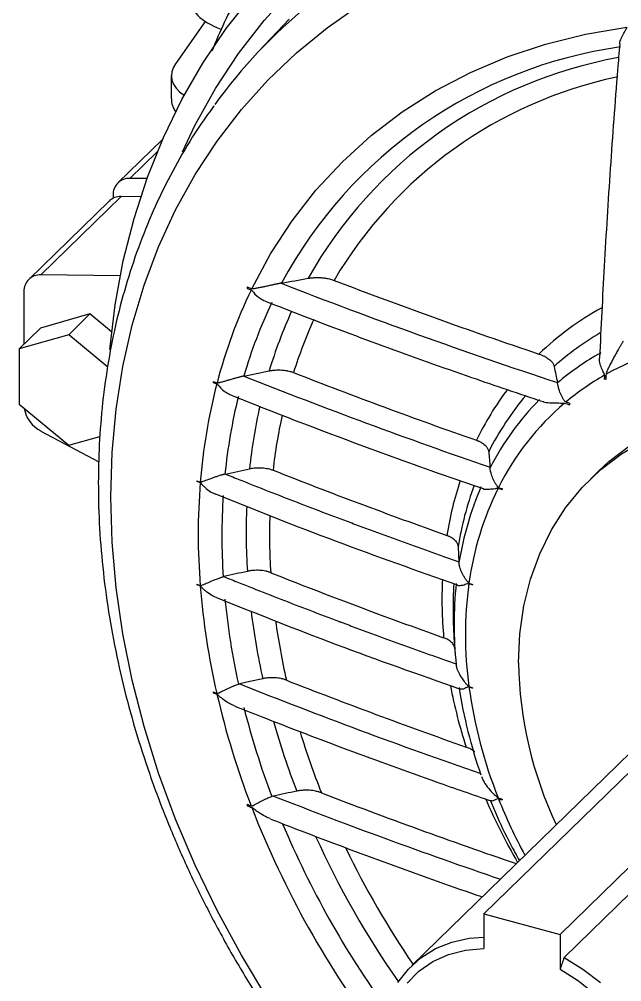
# Model space of a CAD drawing. Header units: millimetres. Extents: x 15 to 1184, y 5 to 836.
# Drawn here: x 766 to 801, y 183.5 to 239.5 of the extents above; entities that cross this region are included whole.
import ezdxf

# ---------------------------------------------------------------- set-up
doc = ezdxf.new("R2010")
doc.units = ezdxf.units.MM

msp = doc.modelspace()

# ---------------------------------------------------------------- linework, layer by layer
at = {"color": 7, "linetype": 'Continuous', "lineweight": 25}
for p, q in [((776.793, 239.369), (775.058, 236.911)), ((781.672, 239.497), (779.915, 237.639)), ((774.821, 236.225), (774.821, 234.861)), ((774.309, 232.509), (771.714, 229.976)), ((774, 231.782), (772.418, 230.238)), ((773.401, 230.226), (772.418, 230.238)), ((771.904, 229.184), (767.237, 224.629)), ((771.435, 229.263), (771.435, 229.086)), ((773.04, 229.17), (771.904, 229.184)), ((771.199, 228.922), (766.532, 224.367)), ((771.851, 224.573), (767.237, 224.629)), ((766.253, 223.654), (766.253, 220.584)), ((770.093, 222.353), (767.219, 221.526)), ((768.856, 221.146), (770.093, 222.353)), ((771.348, 221.31), (770.093, 222.353)), ((765.982, 220.319), (767.219, 221.526)), ((768.856, 221.146), (765.982, 220.319)), ((771.126, 219.26), (768.856, 221.146)), ((765.982, 220.319), (765.982, 217.102)), ((779.037, 218.741), (779.04, 218.741)), ((765.982, 217.102), (768.856, 214.713)), ((767.237, 215.546), (770.609, 213.754)), ((768.856, 214.713), (770.664, 215.233)), ((799.655, 213.215), (799.182, 212.754)), ((791.266, 203.297), (791.325, 202.525)), ((806.652, 201.879), (788.801, 184.456)), ((807.693, 201.808), (792.992, 187.459)), ((797.414, 186.258), (812.115, 200.606)), ((812.115, 199.033), (797.648, 184.913)), ((792.856, 195.455), (792.874, 195.402)), ((792.992, 187.459), (797.414, 186.258)), ((792.992, 187.459), (792.992, 185.441)), ((797.414, 186.258), (797.414, 184.24))]:
    msp.add_line(p, q, dxfattribs=at)
at = {"color": 7, "linetype": 'Continuous', "lineweight": 25, "flags": 128}
for points in [[(775.465, 231.777), (776.195, 233.308), (777.39, 235.462), (778.732, 237.504), (780.215, 239.429), (781.835, 241.229), (783.586, 242.898), (785.463, 244.431), (787.459, 245.823), (789.567, 247.069), (791.781, 248.165), (794.092, 249.107), (796.494, 249.892), (798.977, 250.517), (801.534, 250.98), (804.157, 251.28), (806.835, 251.416), (809.56, 251.387), (812.324, 251.193), (815.116, 250.835), (817.927, 250.314)], [(771.243, 220.282), (771.559, 222.892), (772.03, 225.439), (772.655, 227.914), (773.431, 230.31), (774.357, 232.619), (775.43, 234.833), (776.645, 236.947), (778.001, 238.953), (779.491, 240.845)], [(771.295, 211.712), (771.373, 214.293), (771.607, 216.822), (771.996, 219.292), (772.539, 221.694), (773.235, 224.02), (774.079, 226.261), (775.071, 228.411), (776.206, 230.462), (777.481, 232.407), (778.891, 234.239), (780.432, 235.953), (782.098, 237.542), (783.883, 239.001), (785.783, 240.326)], [(779.497, 223.825), (780.589, 225.852), (781.835, 227.765), (783.229, 229.553), (784.766, 231.21), (786.439, 232.729), (788.241, 234.104), (790.165, 235.328), (792.201, 236.396), (794.342, 237.303), (796.579, 238.047), (798.901, 238.623), (801.3, 239.03)], [(781.224, 224.148), (781.417, 224.183), (781.611, 224.218), (781.804, 224.253), (781.998, 224.288), (782.191, 224.323), (782.385, 224.358), (782.578, 224.393), (782.772, 224.428)], [(779.04, 218.741), (779.224, 218.779), (779.407, 218.817), (779.59, 218.854), (779.773, 218.892), (779.957, 218.929), (780.14, 218.967), (780.323, 219.004), (780.506, 219.041)], [(799.996, 218.79), (799.995, 218.763), (799.994, 218.735), (799.993, 218.708), (799.992, 218.68), (799.99, 218.653), (799.989, 218.625), (799.988, 218.598), (799.987, 218.57)], [(799.655, 213.215), (800.253, 213.764), (801.456, 214.683), (802.768, 215.464), (804.178, 216.102), (805.676, 216.591), (807.25, 216.928), (808.887, 217.11), (810.575, 217.135), (812.301, 217.003), (814.051, 216.716), (815.811, 216.276), (817.567, 215.685), (819.307, 214.949), (821.015, 214.074), (822.68, 213.065), (824.287, 211.932), (825.824, 210.683), (827.28, 209.328), (828.642, 207.877)], [(794.998, 202.06), (795.076, 203.744), (795.309, 205.372), (795.696, 206.931), (796.232, 208.41), (796.915, 209.798), (797.738, 211.082), (798.696, 212.253), (799.78, 213.302), (800.983, 214.221), (802.295, 215.003)], [(793.267, 214.339), (793.277, 214.226), (793.287, 214.114), (793.297, 214.002), (793.307, 213.89), (793.316, 213.777), (793.326, 213.665), (793.336, 213.553), (793.346, 213.441)], [(777.961, 213.043), (778.137, 213.082), (778.312, 213.12), (778.487, 213.159), (778.662, 213.197), (778.837, 213.236), (779.013, 213.274), (779.188, 213.312), (779.363, 213.351)], [(780.432, 182.504), (778.891, 185.056), (777.481, 187.654), (776.206, 190.292), (775.071, 192.96), (774.079, 195.649), (773.235, 198.35), (772.539, 201.053), (771.996, 203.75), (771.607, 206.432), (771.373, 209.088), (771.295, 211.712)], [(791.488, 208.821), (791.517, 208.329), (791.539, 207.943)], [(780.131, 201.137), (779.382, 200.971), (778.793, 200.84)], [(782.109, 194.598), (781.94, 194.563), (781.772, 194.527), (781.603, 194.492), (781.435, 194.456), (781.267, 194.421), (781.099, 194.385), (780.93, 194.35), (780.762, 194.314)], [(787.996, 183.462), (788.598, 184.247), (789.328, 184.909), (790.173, 185.435), (791.116, 185.816), (792.14, 186.043), (792.992, 186.113)], [(788.52, 183.437), (789.205, 184.131), (790.012, 184.688), (790.925, 185.098), (791.925, 185.35), (792.992, 185.441)], [(797.648, 184.913), (797.618, 184.828), (797.589, 184.744), (797.56, 184.66), (797.531, 184.576), (797.502, 184.492), (797.473, 184.408), (797.443, 184.324), (797.414, 184.24)], [(797.648, 184.913), (798.733, 184.252), (799.757, 183.467)], [(797.414, 184.24), (798.482, 183.569), (799.482, 182.772)]]:
    msp.add_lwpolyline(points, dxfattribs=at)
at = {"color": 7, "linetype": 'Continuous', "lineweight": 25}
for centre, radius, start, end in [((802.449, 216.328), 31.015, 129.3792, 144.0309), ((804.658, 211.539), 26.611, 98.0673, 151.7173), ((805.411, 211.709), 25.967, 100.2015, 150.6721), ((805.908, 211.579), 25.097, 101.9704, 149.5187), ((772.37, 229.304), 0.936, 87.0229, 182.476), ((771.865, 228.21), 0.974, 87.7074, 133.0727), ((767.188, 223.695), 0.936, 87.0229, 182.476), ((897.273, 521.467), 319.177, 248.67453, 251.74001), ((897.493, 520.111), 316.727, 249.05655, 251.3452), ((806.313, 210.832), 29.798, 154.3192, 165.4104), ((889.899, 502.334), 299.681, 248.32881, 248.37527), ((889.914, 502.454), 299.71, 248.32882, 248.38227), ((806.656, 210.73), 28.757, 154.6795, 163.8265), ((807.369, 210.938), 28.058, 155.6359, 163.2128), ((808.232, 207.467), 17.403, 118.8093, 133.8166), ((807.843, 210.786), 27.176, 155.5653, 162.5228), ((808.189, 206.824), 16.715, 120.3048, 131.6873), ((808.62, 203.589), 17.478, 97.878, 119.2151), ((807.815, 205.898), 16.317, 119.5163, 130.2682), ((895.411, 508.925), 311.394, 248.62602, 250.71311), ((888.379, 492.983), 296.244, 247.96761, 248.01211), ((888.385, 493.048), 296.254, 247.96761, 248.01452), ((895.152, 510.157), 313.695, 248.27574, 251.06256), ((807.798, 205.225), 15.649, 119.9037, 129.8808), ((1241.858, 200.088), 442.167, 177.56891, 177.60802), ((809.874, 209.911), 33.476, 165.5095, 175.4509), ((808.58, 207.28), 17.788, 143.1071, 154.2543), ((810.157, 209.798), 32.383, 166.142, 174.2583), ((808.461, 206.671), 17.019, 139.9714, 153.2214), ((807.891, 205.902), 16.367, 135.5032, 152.6882), ((903.333, 539.601), 339.214, 251.86737, 251.90448), ((768.087, 217.187), 1.848, 190.0387, 242.593), ((810.885, 210.008), 31.698, 167.3048, 173.9458), ((807.802, 205.271), 15.617, 130.3887, 153.3962), ((903.308, 539.443), 339.145, 251.8537, 251.90448), ((811.367, 209.859), 30.823, 167.606, 173.6475), ((894.326, 500.284), 308.676, 248.40753, 250.41164), ((887.639, 485.397), 294.598, 247.7929, 247.8368), ((887.638, 485.378), 294.597, 247.7929, 247.83654), ((814.414, 209.548), 38.031, 175.4755, 184.5245), ((811.227, 206.226), 20.645, 161.8415, 170.9507), ((811.015, 205.619), 19.788, 160.0096, 170.6886), ((810.18, 204.866), 18.884, 156.8406, 170.7528), ((809.924, 204.256), 17.968, 153.7012, 172.1982), ((900.863, 526.585), 332.095, 251.19541, 251.23768), ((900.871, 526.659), 332.114, 251.1995, 251.23767), ((814.678, 209.427), 36.921, 176.3292, 183.6708), ((815.432, 209.66), 36.262, 177.6154, 183.6016), ((815.948, 209.54), 35.42, 178.2193, 183.6186), ((789.265, 207.81), 2.278, 2.2615, 3.3275), ((894.212, 494.009), 308.396, 248.38296, 250.37817), ((887.638, 479.378), 294.597, 247.7929, 247.83654), ((887.639, 479.36), 294.598, 247.7929, 247.8368), ((815.601, 205.759), 25.052, 177.3717, 185.1219), ((815.268, 205.153), 24.074, 176.3911, 184.4216), ((814.417, 204.311), 23.162, 174.1294, 185.8706), ((814.132, 203.677), 22.217, 172.2393, 187.7607), ((899.758, 517.595), 329.022, 250.90433, 250.94377), ((899.758, 517.615), 329.024, 250.90476, 250.94377), ((819.545, 209.949), 43.178, 184.543, 192.9318), ((819.805, 209.84), 42.067, 185.5647, 192.3813), ((820.586, 210.12), 41.44, 187.0116, 192.5193), ((821.127, 210.06), 40.629, 187.8666, 192.8073), ((817.694, 202.402), 22.698, 180.8617, 205.4417), ((895.051, 490.04), 310.491, 248.55032, 250.60712), ((779.04, 199.734), 1.132, 102.5577, 106.5419), ((894.855, 491.365), 312.851, 248.2238, 250.96181), ((820.815, 206.454), 30.319, 190.8772, 197.8415), ((819.61, 204.972), 28.402, 188.7908, 199.3843), ((899.758, 511.595), 329.022, 250.90433, 250.94377), ((819.344, 204.371), 27.474, 187.7652, 201.691), ((899.758, 511.579), 329.024, 250.90476, 250.94377), ((888.379, 474.983), 296.244, 247.96761, 248.01211), ((888.385, 474.939), 296.254, 247.96761, 248.01452), ((824.808, 211.154), 48.577, 192.9969, 201.0017), ((825.045, 211.071), 47.45, 194.1643, 200.7135), ((825.824, 211.419), 46.84, 195.8248, 201.0457), ((826.339, 211.436), 46.023, 196.9168, 201.5939), ((896.179, 488.518), 316.033, 248.57982, 251.12602), ((896.803, 488.356), 314.928, 248.92255, 251.11514), ((889.899, 472.333), 299.681, 248.32881, 248.37527), ((889.914, 472.273), 299.71, 248.32882, 248.38227), ((825.789, 208.286), 35.627, 203.4042, 210.0358), ((900.863, 508.585), 332.095, 251.19541, 251.23768), ((900.871, 508.55), 332.114, 251.1995, 251.23767), ((823.019, 205.735), 31.393, 201.6451, 208.2689), ((831.729, 213.995), 56.057, 201.2876, 217.1318), ((831.61, 213.837), 54.578, 202.7836, 215.7478), ((831.752, 213.981), 53.303, 204.3979, 214.8751), ((831.709, 213.849), 51.915, 205.7706, 214.3939)]:
    msp.add_arc(centre, radius, start, end, dxfattribs=at)
for centre, major_axis, ratio, start_param, end_param in [((779.863, 240.644), (3.999, -0.147), 0.528494, 3.161011, 4.161869), ((778.821, 236.331), (3.999, 0.141), 0.5006, 2.777981, 3.742594), ((778.821, 234.755), (3.999, -0.147), 0.528494, 3.161011, 3.512626), ((780.73, 224.955), (1.634, 0.036), 0.522739, 4.992143, 5.007757), ((796.664, 217.96), (0.475, 0.616), 0.628015, 5.768191, 5.791067), ((793.043, 212.941), (0.193, 0.731), 0.326958, 5.494769, 5.547258), ((777.99, 212.437), (0.845, 0.309), 0.656967, 1.367945, 1.396014), ((763.441, 196.605), (235.618, 53.617), 0.029059, 1.497076, 1.502859), ((777.989, 206.436), (0.849, 0.248), 0.731294, 1.484893, 1.541186), ((781.052, 193.6), (0.938, -0.103), 0.780158, 1.969022, 2.083633)]:
    msp.add_ellipse(centre, major_axis=major_axis, ratio=ratio, start_param=start_param, end_param=end_param, dxfattribs=at)
for points, knots in [([(778.764, 241.006), (778.468, 240.448), (777.888, 239.36), (777.411, 238.206), (777.178, 237.643)], [0, 0, 0, 0, 0.512139, 1, 1, 1, 1]), ([(800.893, 238.071), (800.891, 238.083), (800.877, 238.165), (800.972, 238.379), (801.084, 238.613), (801.172, 238.769), (801.204, 238.824), (801.23, 238.869), (801.257, 238.918), (801.288, 238.978), (801.296, 239.013), (801.3, 239.03)], [0, 0, 0, 0, 0.054867, 0.368511, 0.683977, 0.793888, 0.825706, 0.842069, 0.921132, 0.962205, 1, 1, 1, 1]), ([(800.886, 238.072), (800.843, 237.567), (800.639, 235.135), (800.323, 230.81), (799.977, 225.224), (799.792, 221.562), (799.716, 219.79), (799.716, 219.785)], [0, 0, 0, 0, 0.081669, 0.392947, 0.704238, 0.999164, 1, 1, 1, 1]), ([(777.29, 234.451), (776.97, 234.007), (776.21, 232.954), (775.155, 231.178), (774.106, 229.147), (773.191, 227.026), (772.407, 224.827), (771.76, 222.554), (771.249, 220.215), (770.877, 217.815), (770.65, 215.405), (770.581, 213.623), (770.578, 212.664), (770.577, 212.502)], [0, 0, 0, 0, 0.073469, 0.1743482, 0.2753129, 0.3763856, 0.4775822, 0.578912, 0.6803772, 0.7819747, 0.8836963, 0.98033, 1, 1, 1, 1]), ([(781.199, 224.144), (781.18, 224.14), (781.14, 224.133), (781.078, 224.122), (781.013, 224.109), (780.946, 224.095), (780.876, 224.081), (780.803, 224.065), (780.682, 224.039), (780.507, 224), (780.293, 223.953), (780.08, 223.907), (779.879, 223.865), (779.716, 223.835), (779.616, 223.82), (779.572, 223.816), (779.549, 223.816), (779.525, 223.816), (779.505, 223.822), (779.497, 223.825)], [0, 0, 0, 0, 0.031139, 0.063748, 0.097881, 0.133585, 0.1709, 0.209862, 0.250503, 0.366821, 0.499378, 0.61843, 0.749537, 0.874786, 0.937432, 0.950985, 0.962493, 0.983413, 1, 1, 1, 1]), ([(782.772, 224.428), (782.803, 224.433), (782.865, 224.444), (782.961, 224.456), (783.062, 224.466), (783.192, 224.474), (783.36, 224.477), (783.538, 224.468), (783.735, 224.448), (783.908, 224.419), (784.069, 224.379), (784.183, 224.345), (784.249, 224.321), (784.28, 224.31)], [0, 0, 0, 0, 0.058933, 0.120142, 0.183635, 0.249417, 0.366563, 0.499568, 0.590162, 0.74893, 0.84638, 0.930062, 1, 1, 1, 1]), ([(779.458, 223.745), (779.469, 223.739), (779.518, 223.712), (779.677, 223.507), (779.923, 223.269), (780.18, 223.152), (780.274, 223.109)], [0, 0, 0, 0, 0.039375, 0.175569, 0.698925, 1, 1, 1, 1]), ([(780.272, 223.107), (780.862, 222.875), (783.116, 221.988), (787.103, 220.494), (791.891, 218.776), (795.027, 217.725), (796.409, 217.262)], [0, 0, 0, 0, 0.112836, 0.431146, 0.749452, 1, 1, 1, 1]), ([(801.078, 220.764), (801.066, 220.743), (801.042, 220.701), (801.004, 220.636), (800.964, 220.567), (800.922, 220.495), (800.878, 220.419), (800.832, 220.34), (800.756, 220.209), (800.648, 220.018), (800.52, 219.784), (800.393, 219.543), (800.296, 219.35), (800.221, 219.192), (800.177, 219.097), (800.144, 219.021), (800.122, 218.967), (800.105, 218.919), (800.093, 218.879), (800.09, 218.854), (800.089, 218.844)], [0, 0, 0, 0, 0.030399, 0.062485, 0.09634, 0.132033, 0.169622, 0.209154, 0.250666, 0.36735, 0.499664, 0.615901, 0.749736, 0.81209, 0.87478, 0.907916, 0.937399, 0.963704, 0.984516, 1, 1, 1, 1]), ([(796.183, 220.024), (796.214, 220.013), (796.275, 219.992), (796.359, 219.958), (796.434, 219.926), (796.533, 219.878), (796.647, 219.814), (796.776, 219.726), (796.883, 219.632), (796.964, 219.54), (797.018, 219.457), (797.053, 219.382), (797.066, 219.331), (797.072, 219.307)], [0, 0, 0, 0, 0.0700635, 0.1349412, 0.1946536, 0.2492203, 0.3804215, 0.498837, 0.6287049, 0.7484054, 0.8360077, 0.919794, 1, 1, 1, 1]), ([(799.996, 218.79), (799.996, 218.804), (799.995, 218.831), (799.956, 218.944), (799.838, 219.138), (799.744, 219.441), (799.695, 219.671), (799.716, 219.782), (799.717, 219.785)], [0, 0, 0, 0, 0.040117, 0.082986, 0.331135, 0.661805, 0.99193, 1, 1, 1, 1]), ([(780.506, 219.041), (780.534, 219.047), (780.592, 219.058), (780.682, 219.072), (780.776, 219.083), (780.896, 219.093), (781.054, 219.099), (781.27, 219.093), (781.457, 219.07), (781.614, 219.041), (781.72, 219.015), (781.828, 218.983), (781.892, 218.959), (781.922, 218.948)], [0, 0, 0, 0, 0.058359, 0.119396, 0.18311, 0.249502, 0.362338, 0.499675, 0.686268, 0.749229, 0.841001, 0.924588, 1, 1, 1, 1]), ([(779.037, 218.741), (779.015, 218.736), (778.971, 218.727), (778.903, 218.711), (778.831, 218.693), (778.757, 218.674), (778.68, 218.654), (778.561, 218.621), (778.396, 218.574), (778.199, 218.517), (778.003, 218.46), (777.819, 218.408), (777.684, 218.371), (777.6, 218.35), (777.565, 218.342), (777.539, 218.337), (777.517, 218.334), (777.497, 218.332), (777.482, 218.336), (777.476, 218.338)], [0, 0, 0, 0, 0.037266, 0.076215, 0.116923, 0.159452, 0.203861, 0.250197, 0.366887, 0.499065, 0.616416, 0.749297, 0.874619, 0.909974, 0.93732, 0.954861, 0.968673, 0.986673, 1, 1, 1, 1]), ([(797.764, 217.234), (797.758, 217.236), (797.746, 217.24), (797.728, 217.251), (797.71, 217.264), (797.69, 217.283), (797.666, 217.312), (797.634, 217.357), (797.594, 217.421), (797.537, 217.522), (797.473, 217.656), (797.414, 217.803), (797.368, 217.938), (797.333, 218.056), (797.306, 218.165), (797.284, 218.265), (797.273, 218.321), (797.268, 218.349)], [0, 0, 0, 0, 0.0151281, 0.0304522, 0.0462723, 0.0628612, 0.0904152, 0.1257716, 0.1797152, 0.2508703, 0.3720545, 0.5012581, 0.6041887, 0.7054987, 0.8052166, 0.9033729, 1, 1, 1, 1]), ([(777.463, 218.287), (777.468, 218.284), (777.518, 218.256), (777.674, 218.033), (777.941, 217.802), (778.203, 217.684), (778.295, 217.642)], [0, 0, 0, 0, 0.020228, 0.178833, 0.711513, 1, 1, 1, 1]), ([(778.293, 217.638), (778.877, 217.404), (781.114, 216.507), (785.076, 214.995), (789.382, 213.419), (792.031, 212.507), (792.938, 212.194)], [0, 0, 0, 0, 0.1227937, 0.4707848, 0.8187717, 1, 1, 1, 1]), ([(796.41, 217.268), (796.426, 217.258), (796.519, 217.203), (796.811, 217.189), (797.212, 217.179), (797.526, 217.17), (797.683, 217.166)], [0, 0, 0, 0, 0.0623678, 0.374063, 0.6872679, 1, 1, 1, 1]), ([(792.558, 215.007), (792.58, 214.999), (792.622, 214.984), (792.682, 214.959), (792.737, 214.934), (792.788, 214.909), (792.864, 214.868), (792.957, 214.809), (793.054, 214.731), (793.129, 214.652), (793.187, 214.574), (793.228, 214.495), (793.256, 214.417), (793.264, 214.364), (793.267, 214.339)], [0, 0, 0, 0, 0.054521, 0.106732, 0.156639, 0.204245, 0.249555, 0.379207, 0.499732, 0.606639, 0.710004, 0.809939, 0.906563, 1, 1, 1, 1]), ([(779.363, 213.351), (779.389, 213.356), (779.454, 213.37), (779.572, 213.389), (779.732, 213.406), (779.906, 213.413), (780.092, 213.408), (780.27, 213.39), (780.445, 213.359), (780.599, 213.319), (780.689, 213.286), (780.733, 213.27)], [0, 0, 0, 0, 0.056784, 0.139969, 0.249536, 0.390734, 0.499721, 0.639011, 0.768815, 0.889141, 1, 1, 1, 1]), ([(793.839, 212.264), (793.835, 212.266), (793.827, 212.269), (793.815, 212.277), (793.803, 212.289), (793.789, 212.304), (793.771, 212.325), (793.749, 212.356), (793.697, 212.43), (793.626, 212.548), (793.546, 212.703), (793.478, 212.86), (793.425, 213.012), (793.389, 213.144), (793.367, 213.251), (793.354, 213.337), (793.35, 213.387), (793.348, 213.412)], [0, 0, 0, 0, 0.009594, 0.019983, 0.031479, 0.045324, 0.062872, 0.089855, 0.125617, 0.251022, 0.379811, 0.49966, 0.628956, 0.749294, 0.835481, 0.919018, 1, 1, 1, 1]), ([(777.937, 213.038), (777.916, 213.033), (777.872, 213.022), (777.804, 213.003), (777.725, 212.98), (777.633, 212.952), (777.505, 212.91), (777.341, 212.854), (777.092, 212.765), (776.858, 212.68), (776.675, 212.616), (776.589, 212.587), (776.547, 212.573), (776.526, 212.567), (776.515, 212.564), (776.508, 212.564), (776.505, 212.565), (776.503, 212.566)], [0, 0, 0, 0, 0.039358, 0.081034, 0.125025, 0.185059, 0.250079, 0.365813, 0.500173, 0.749959, 0.874975, 0.937495, 0.968756, 0.984386, 0.9922, 0.996045, 1, 1, 1, 1]), ([(777.961, 213.043), (778.245, 212.929), (778.797, 212.708), (779.906, 212.267), (781.848, 211.504), (783.676, 210.805), (785.092, 210.275), (785.659, 210.063), (786.653, 209.694), (788.081, 209.172), (789.51, 208.659), (790.663, 208.25), (791.242, 208.047), (791.539, 207.943)], [0, 0, 0, 0, 0.064157, 0.125, 0.250001, 0.499999, 0.531249, 0.562499, 0.624999, 0.749999, 0.875, 0.935843, 1, 1, 1, 1]), ([(770.577, 212.502), (770.581, 212.052), (770.593, 210.757), (770.721, 208.594), (771.007, 206.012), (771.434, 203.411), (772, 200.801), (772.703, 198.189), (773.54, 195.583), (774.51, 192.99), (775.609, 190.418), (776.834, 187.875), (778.181, 185.368), (779.646, 182.905), (781.224, 180.492), (782.912, 178.137), (784.705, 175.846), (786.595, 173.627), (788.58, 171.485), (790.652, 169.427), (792.805, 167.458), (795.034, 165.586), (797.331, 163.814), (799.691, 162.149), (802.106, 160.595), (804.57, 159.157), (807.074, 157.84), (809.613, 156.646), (812.178, 155.58), (814.762, 154.645), (817.358, 153.845), (819.958, 153.181), (822.553, 152.655), (825.138, 152.27), (827.702, 152.027), (830.24, 151.926), (832.744, 151.968), (835.205, 152.153), (837.616, 152.481), (839.97, 152.949), (842.259, 153.558), (844.477, 154.304), (846.618, 155.184), (848.67, 156.202), (850.406, 157.191), (851.415, 157.893), (851.806, 158.164)], [0, 0, 0, 0, 0.012368, 0.035512, 0.058666, 0.081834, 0.105013, 0.128201, 0.151394, 0.174591, 0.197792, 0.220994, 0.244196, 0.267399, 0.290601, 0.313804, 0.337006, 0.360208, 0.38341, 0.406613, 0.429817, 0.453022, 0.476228, 0.499436, 0.522646, 0.545857, 0.569071, 0.592286, 0.615503, 0.63872, 0.661935, 0.685149, 0.708358, 0.731561, 0.754755, 0.777937, 0.801103, 0.82425, 0.847374, 0.870472, 0.89354, 0.916577, 0.939582, 0.962554, 0.985496, 1, 1, 1, 1]), ([(776.502, 212.548), (776.505, 212.546), (776.511, 212.542), (776.523, 212.53), (776.542, 212.508), (776.561, 212.486), (776.579, 212.466), (776.601, 212.441), (776.666, 212.37), (776.826, 212.213), (777.069, 212.015), (777.288, 211.921), (777.386, 211.879)], [0, 0, 0, 0, 0.011059, 0.022193, 0.044467, 0.089018, 0.09908, 0.117287, 0.178122, 0.356277, 0.712184, 1, 1, 1, 1]), ([(792.938, 212.194), (792.941, 212.191), (792.987, 212.15), (793.178, 212.159), (793.414, 212.171), (793.607, 212.2), (793.708, 212.214), (793.766, 212.223), (793.799, 212.219), (793.815, 212.217)], [0, 0, 0, 0, 0.027559, 0.350188, 0.674768, 0.837414, 0.918772, 0.959443, 1, 1, 1, 1]), ([(777.388, 211.883), (779.707, 210.955), (784.294, 209.12), (789.086, 207.43), (791.455, 206.594)], [0, 0, 0, 0, 0.505624, 1, 1, 1, 1]), ([(790.84, 209.473), (790.862, 209.465), (790.907, 209.448), (790.971, 209.42), (791.03, 209.392), (791.086, 209.361), (791.137, 209.33), (791.185, 209.298), (791.228, 209.265), (791.268, 209.232), (791.322, 209.18), (791.384, 209.109), (791.44, 209.015), (791.477, 208.919), (791.484, 208.853), (791.488, 208.821)], [0, 0, 0, 0, 0.06006, 0.118981, 0.176766, 0.233417, 0.288937, 0.34333, 0.396598, 0.448743, 0.49977, 0.627964, 0.754032, 0.878026, 1, 1, 1, 1]), ([(792.122, 206.695), (792.12, 206.696), (792.117, 206.697), (792.11, 206.702), (792.101, 206.712), (792.082, 206.732), (792.047, 206.775), (791.979, 206.862), (791.886, 206.994), (791.79, 207.153), (791.706, 207.316), (791.639, 207.473), (791.592, 207.614), (791.563, 207.729), (791.547, 207.822), (791.543, 207.875), (791.542, 207.9)], [0, 0, 0, 0, 0.003891, 0.007797, 0.015609, 0.031236, 0.062495, 0.125014, 0.250014, 0.38259, 0.500089, 0.63194, 0.750033, 0.839964, 0.92343, 1, 1, 1, 1]), ([(780.599, 207.304), (780.575, 207.313), (780.527, 207.332), (780.451, 207.356), (780.373, 207.377), (780.265, 207.402), (780.125, 207.426), (779.95, 207.442), (779.772, 207.446), (779.613, 207.438), (779.474, 207.424), (779.356, 207.406), (779.28, 207.39), (779.241, 207.382)], [0, 0, 0, 0, 0.062526, 0.124815, 0.187089, 0.249573, 0.374666, 0.499736, 0.624692, 0.749657, 0.83318, 0.916447, 1, 1, 1, 1]), ([(776.502, 206.548), (776.503, 206.548), (776.507, 206.547), (776.513, 206.547), (776.523, 206.549), (776.542, 206.556), (776.58, 206.571), (776.659, 206.604), (776.825, 206.676), (777.091, 206.791), (777.39, 206.915), (777.61, 206.995), (777.721, 207.031), (777.784, 207.05), (777.816, 207.059), (777.833, 207.063)], [0, 0, 0, 0, 0.00387, 0.007805, 0.015624, 0.031268, 0.062557, 0.125133, 0.250255, 0.500215, 0.749843, 0.874865, 0.937425, 0.966906, 1, 1, 1, 1]), ([(777.881, 207.075), (778.163, 206.962), (778.712, 206.742), (779.813, 206.303), (781.743, 205.545), (783.42, 204.903), (784.545, 204.48), (784.548, 204.479), (784.551, 204.477), (784.559, 204.474), (784.575, 204.469), (784.605, 204.457), (784.667, 204.434), (784.79, 204.388), (785.036, 204.295), (785.529, 204.111), (786.517, 203.744), (787.936, 203.225), (789.355, 202.714), (790.501, 202.307), (791.076, 202.105), (791.371, 202.001)], [0, 0, 0, 0, 0.064156, 0.125, 0.250001, 0.499999, 0.500121, 0.500243, 0.500487, 0.500975, 0.501952, 0.503905, 0.507811, 0.515624, 0.531249, 0.562499, 0.624999, 0.749999, 0.875, 0.935843, 1, 1, 1, 1]), ([(791.452, 206.582), (791.452, 206.582), (791.478, 206.547), (791.613, 206.569), (791.838, 206.579), (792.003, 206.691), (792.116, 206.678), (792.119, 206.677)], [0, 0, 0, 0, 0.007777, 0.33828, 0.669183, 0.989706, 1, 1, 1, 1]), ([(777.442, 205.857), (777.344, 205.898), (777.115, 205.993), (776.858, 206.191), (776.675, 206.357), (776.589, 206.444), (776.547, 206.489), (776.526, 206.511), (776.513, 206.523), (776.507, 206.527), (776.503, 206.529)], [0, 0, 0, 0, 0.276065, 0.637872, 0.818954, 0.909513, 0.954793, 0.977433, 0.988751, 1, 1, 1, 1]), ([(777.444, 205.861), (779.745, 204.941), (784.363, 203.094), (789.187, 201.392), (791.608, 200.539)], [0, 0, 0, 0, 0.498223, 1, 1, 1, 1]), ([(791.302, 202.869), (791.3, 202.886), (791.297, 202.919), (791.285, 202.969), (791.269, 203.017), (791.24, 203.081), (791.193, 203.159), (791.117, 203.246), (791.024, 203.328), (790.914, 203.402), (790.79, 203.468), (790.697, 203.504), (790.65, 203.522)], [0, 0, 0, 0, 0.0624702, 0.124741, 0.187018, 0.249507, 0.3746009, 0.499677, 0.6244958, 0.7492553, 0.8746739, 1, 1, 1, 1]), ([(791.376, 201.942), (791.378, 201.927), (791.381, 201.897), (791.39, 201.848), (791.403, 201.79), (791.424, 201.72), (791.461, 201.616), (791.522, 201.477), (791.644, 201.254), (791.798, 201.031), (791.951, 200.848), (792.032, 200.759), (792.074, 200.716), (792.096, 200.695), (792.107, 200.684), (792.114, 200.68), (792.117, 200.678), (792.119, 200.677)], [0, 0, 0, 0, 0.041214, 0.08286, 0.125036, 0.185986, 0.250068, 0.368769, 0.500077, 0.749922, 0.874957, 0.937486, 0.968752, 0.984384, 0.992198, 0.996131, 1, 1, 1, 1]), ([(781.509, 201.054), (781.484, 201.063), (781.436, 201.082), (781.359, 201.106), (781.279, 201.128), (781.17, 201.153), (781.028, 201.178), (780.851, 201.195), (780.671, 201.2), (780.508, 201.193), (780.368, 201.179), (780.248, 201.162), (780.17, 201.146), (780.131, 201.137)], [0, 0, 0, 0, 0.062576, 0.124885, 0.187139, 0.249554, 0.374766, 0.499711, 0.624696, 0.749414, 0.833143, 0.916483, 1, 1, 1, 1]), ([(777.463, 200.287), (777.466, 200.285), (777.474, 200.283), (777.486, 200.283), (777.499, 200.285), (777.514, 200.289), (777.534, 200.296), (777.561, 200.308), (777.624, 200.337), (777.726, 200.387), (777.869, 200.459), (778.025, 200.536), (778.188, 200.613), (778.343, 200.682), (778.48, 200.738), (778.601, 200.783), (778.679, 200.808), (778.717, 200.82)], [0, 0, 0, 0, 0.009138, 0.019561, 0.031567, 0.045317, 0.062908, 0.089093, 0.125659, 0.250698, 0.37573, 0.50012, 0.631236, 0.749544, 0.837826, 0.921136, 1, 1, 1, 1]), ([(792.122, 200.658), (792.118, 200.659), (792.016, 200.67), (791.889, 200.546), (791.704, 200.514), (791.637, 200.526), (791.605, 200.532)], [0, 0, 0, 0, 0.010806, 0.347588, 0.695348, 1, 1, 1, 1]), ([(778.462, 199.578), (778.371, 199.615), (778.14, 199.706), (777.874, 199.897), (777.672, 200.063), (777.574, 200.151), (777.525, 200.194), (777.497, 200.218), (777.482, 200.226), (777.476, 200.229)], [0, 0, 0, 0, 0.246021, 0.622468, 0.811196, 0.905613, 0.952823, 0.979963, 1, 1, 1, 1]), ([(778.459, 199.571), (778.987, 199.359), (781.169, 198.485), (785.076, 196.995), (789.539, 195.363), (792.347, 194.396), (793.413, 194.029)], [0, 0, 0, 0, 0.109006, 0.450146, 0.791283, 1, 1, 1, 1]), ([(792.454, 196.876), (792.453, 196.878), (792.402, 196.941), (792.238, 197.046), (792.049, 197.125), (791.954, 197.165)], [0, 0, 0, 0, 0.0144411, 0.5057825, 1, 1, 1, 1]), ([(792.874, 195.401), (792.896, 195.337), (792.955, 195.162), (793.174, 194.853), (793.415, 194.571), (793.607, 194.383), (793.708, 194.294), (793.766, 194.243), (793.799, 194.225), (793.815, 194.216)], [0, 0, 0, 0, 0.160185, 0.438812, 0.719125, 0.859589, 0.92985, 0.964975, 1, 1, 1, 1]), ([(779.458, 193.744), (779.464, 193.742), (779.475, 193.739), (779.492, 193.737), (779.509, 193.739), (779.531, 193.744), (779.558, 193.755), (779.592, 193.77), (779.645, 193.798), (779.735, 193.846), (779.856, 193.914), (780.005, 193.996), (780.155, 194.075), (780.303, 194.147), (780.434, 194.204), (780.549, 194.251), (780.624, 194.276), (780.661, 194.288)], [0, 0, 0, 0, 0.013415, 0.028154, 0.044573, 0.06293, 0.090029, 0.125789, 0.168645, 0.250754, 0.389137, 0.500941, 0.631906, 0.750755, 0.837981, 0.920918, 1, 1, 1, 1]), ([(783.546, 194.499), (783.52, 194.508), (783.469, 194.527), (783.388, 194.552), (783.306, 194.575), (783.192, 194.602), (783.044, 194.629), (782.86, 194.649), (782.673, 194.656), (782.504, 194.651), (782.357, 194.639), (782.231, 194.622), (782.149, 194.606), (782.109, 194.598)], [0, 0, 0, 0, 0.062628, 0.124967, 0.187205, 0.249527, 0.375005, 0.499701, 0.624708, 0.748698, 0.833053, 0.916624, 1, 1, 1, 1]), ([(793.362, 194.083), (793.461, 193.841), (793.814, 192.977), (794.363, 191.794), (794.877, 190.877), (795.055, 190.56)], [0, 0, 0, 0, 0.202787, 0.724358, 1, 1, 1, 1]), ([(793.839, 194.156), (793.833, 194.157), (793.808, 194.163), (793.655, 194.093), (793.506, 194.007), (793.435, 194.028), (793.414, 194.034)], [0, 0, 0, 0, 0.021632, 0.092744, 0.735873, 1, 1, 1, 1]), ([(780.57, 192.997), (780.475, 193.034), (780.229, 193.129), (779.961, 193.306), (779.774, 193.442), (779.711, 193.49), (779.66, 193.529), (779.607, 193.57), (779.544, 193.619), (779.512, 193.635), (779.497, 193.644)], [0, 0, 0, 0, 0.241375, 0.620352, 0.752392, 0.790616, 0.810273, 0.905253, 0.954596, 1, 1, 1, 1]), ([(780.567, 192.99), (781.059, 192.797), (783.215, 191.949), (787.107, 190.497), (790.732, 189.181), (792.688, 188.52), (792.894, 188.451)], [0, 0, 0, 0, 0.122453, 0.536891, 0.951323, 1, 1, 1, 1])]:
    msp.add_open_spline(points, degree=3, knots=knots, dxfattribs=at)
for points in [[(779.237, 223.928), (779.234, 223.896), (779.232, 223.865), (779.232, 223.835)], [(797.072, 219.307), (797.135, 218.992), (797.199, 218.677), (797.265, 218.362)], [(777.251, 218.429), (777.25, 218.41), (777.249, 218.391), (777.249, 218.373)], [(800.076, 218.542), (800.047, 218.551), (800.017, 218.561), (799.987, 218.57)], [(797.973, 217.165), (797.971, 217.134), (797.97, 217.103), (797.969, 217.072)], [(776.294, 212.651), (776.294, 212.645), (776.294, 212.639), (776.294, 212.633)], [(794.048, 212.193), (794.048, 212.175), (794.047, 212.156), (794.047, 212.138)], [(776.294, 206.633), (776.294, 206.63), (776.294, 206.627), (776.294, 206.624)], [(776.294, 206.624), (776.294, 206.621), (776.294, 206.618), (776.294, 206.615)], [(792.333, 206.622), (792.333, 206.619), (792.333, 206.616), (792.333, 206.613)], [(792.333, 206.613), (792.333, 206.609), (792.333, 206.606), (792.333, 206.603)], [(792.333, 200.603), (792.333, 200.6), (792.333, 200.597), (792.333, 200.594)], [(792.333, 200.594), (792.333, 200.591), (792.333, 200.588), (792.333, 200.585)], [(777.249, 200.373), (777.249, 200.355), (777.25, 200.337), (777.251, 200.32)], [(779.232, 193.834), (779.232, 193.804), (779.234, 193.775), (779.237, 193.747)], [(794.047, 194.137), (794.047, 194.12), (794.048, 194.102), (794.048, 194.084)]]:
    msp.add_open_spline(points, degree=3, dxfattribs=at)

doc.saveas('drawing.dxf')
